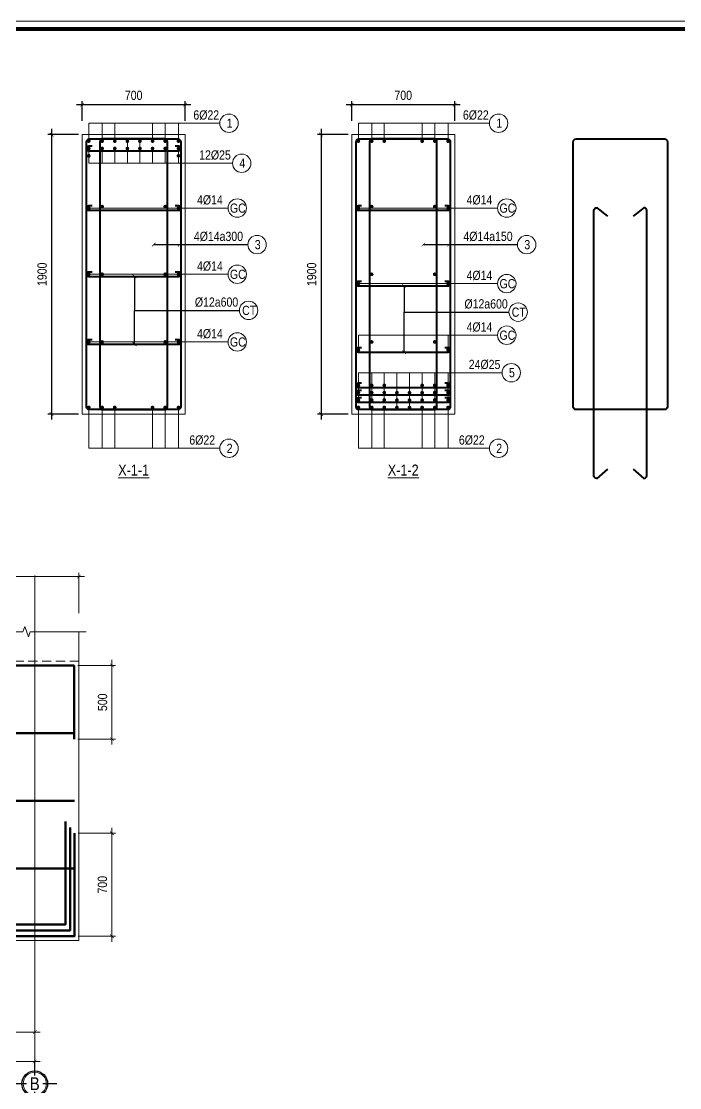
# Model space of a CAD drawing. Header units: millimetres. Extents: x 3014920 to 3563667, y -1638653 to -1356471.
# Drawn here: x 3031737 to 3036212, y -1593564 to -1586316 of the extents above; entities that cross this region are included whole.
import ezdxf
from ezdxf.enums import TextEntityAlignment as Align
from ezdxf.xclip import XClip

# ---------------------------------------------------------------- set-up
doc = ezdxf.new("R2010")
doc.units = ezdxf.units.MM
doc.header["$MEASUREMENT"] = 0
doc.header["$XCLIPFRAME"] = 0
doc.header["$PDMODE"] = 2
for name, pattern in [('6 TANG DIEN HINH 14-15$0$ACAD_ISO10W100', [18, 12, -3, 0, -3]), ('ACAD_ISO04W100', [30, 24, -3, 0, -3]), ('HIDDEN', [0.375, 0.25, -0.125])]:
    doc.linetypes.add(name, pattern=pattern)
doc.layers.get('0').update_dxf_attribs({"lineweight": 9})
doc.layers.get('Defpoints').update_dxf_attribs({"color": 10, "lineweight": 0})
for name, color, linetype, lineweight in [('2', 2, 'Continuous', 20), ('CDAI', 21, 'Continuous', 40), ('CTHEP', 50, 'Continuous', 50), ('DBAO', 90, 'Continuous', 13), ('DGIONG', 130, 'Continuous', 13), ('KTH', 154, 'Continuous', 9), ('Net khuat', 8, 'HIDDEN', 13), ('TEXT', 7, 'Continuous', 15), ('TRUC', 251, 'ACAD_ISO04W100', 9)]:
    doc.layers.add(name, color=color, linetype=linetype, lineweight=lineweight)
doc.layers.add('8', color=8, linetype='Continuous')
doc.styles.add('HELVECONDENSE', font='VHELVCN_0.TTF')
doc.styles.add('Star-HelCon', font='VHELVCN_0.TTF')
doc.styles.add('TTP-HelCon', font='VHELVCN_0.TTF')
doc.dimstyles.new('TTP-25', dxfattribs={"dimscale": 25, "dimtxt": 2.5, "dimasz": 1, "dimexe": 1, "dimexo": 1, "dimgap": 0.09, "dimtad": 0, "dimdec": 4, "dimrnd": 1, "dimzin": 9, "dimdsep": 46, "dimtxsty": 'TTP-HelCon', "dimblk": 'ARCHTICK', "dimcen": 0.09, "dimdle": 1.5, "dimclrd": 256, "dimclre": 256, "dimclrt": 7, "dimadec": 0, "dimazin": 0, "dimtfac": 1, "dimtdec": 4, "dimtmove": 0, "dimatfit": 3, "dimldrblk": 'ARCHTICK', "dimfxl": 1, "dimtvp": 1, "dimtolj": 1, "dimtzin": 0, "dimarcsym": 0})

# ---------------------------------------------------------------- blocks, each defined once
blk = doc.blocks.new('_ArchTick')
at = {"color": 0, "linetype": 'ByBlock', "const_width": 0.15}
blk.add_lwpolyline([(-0.5, -0.5), (0.5, 0.5)], dxfattribs=at)
blk = doc.blocks.new('*D284')
at = {"layer": 'Defpoints', "color": 0, "transparency": 16777216}
for p in [(19325.5, -980.4), (23125.5, -980.4), (23125.5, -1281.5)]:
    blk.add_point(p, dxfattribs=at)
at = {"layer": 'KTH', "lineweight": -2, "transparency": 16777216}
for p, q in [((19325.5, -1005.4), (19325.5, -1306.5)), ((23125.5, -1005.4), (23125.5, -1306.5)), ((19288, -1281.5), (23163, -1281.5))]:
    blk.add_line(p, q, dxfattribs=at)
at = {"layer": 'KTH', "lineweight": -2, "transparency": 16777216, "xscale": 25, "yscale": 25, "zscale": 25, "rotation": 180}
blk.add_blockref('_ArchTick', (19325.5, -1281.5), dxfattribs=at)
at = {"layer": 'KTH', "lineweight": -2, "transparency": 16777216, "xscale": 25, "yscale": 25, "zscale": 25}
blk.add_blockref('_ArchTick', (23125.5, -1281.5), dxfattribs=at)
at = {"layer": 'KTH', "color": 7, "transparency": 16777216, "insert": (21225.5, -1217.6), "char_height": 62.5, "attachment_point": 5, "style": 'TTP-HelCon'}
blk.add_mtext('\\A1;3800', dxfattribs=at)
blk = doc.blocks.new('*D285')
at = {"layer": 'Defpoints', "color": 0, "transparency": 16777216}
for p in [(23425.5, 1814), (21225.5, 1540), (23425.5, 1540)]:
    blk.add_point(p, dxfattribs=at)
at = {"layer": 'KTH', "lineweight": -2, "transparency": 16777216}
for p, q in [((21188, 1814), (23463, 1814)), ((21225.5, 1565), (21225.5, 1839)), ((23425.5, 1565), (23425.5, 1839))]:
    blk.add_line(p, q, dxfattribs=at)
at = {"layer": 'KTH', "lineweight": -2, "transparency": 16777216, "xscale": 25, "yscale": 25, "zscale": 25, "rotation": 180}
blk.add_blockref('_ArchTick', (21225.5, 1814), dxfattribs=at)
at = {"layer": 'KTH', "lineweight": -2, "transparency": 16777216, "xscale": 25, "yscale": 25, "zscale": 25}
blk.add_blockref('_ArchTick', (23425.5, 1814), dxfattribs=at)
at = {"layer": 'KTH', "color": 7, "transparency": 16777216, "insert": (22325.5, 1877.8), "char_height": 62.5, "attachment_point": 5, "style": 'TTP-HelCon'}
blk.add_mtext('\\A1;2200', dxfattribs=at)
blk = doc.blocks.new('*D298')
at = {"layer": 'Defpoints', "color": 0, "transparency": 16777216}
for p in [(10875.5, -980.4), (23125.5, -980.4), (23125.5, -1481.4)]:
    blk.add_point(p, dxfattribs=at)
at = {"layer": 'KTH', "lineweight": -2, "transparency": 16777216}
for p, q in [((10875.5, -1005.4), (10875.5, -1506.4)), ((23125.5, -1005.4), (23125.5, -1506.4)), ((10838, -1481.4), (23163, -1481.4))]:
    blk.add_line(p, q, dxfattribs=at)
at = {"layer": 'KTH', "lineweight": -2, "transparency": 16777216, "xscale": 25, "yscale": 25, "zscale": 25, "rotation": 180}
blk.add_blockref('_ArchTick', (10875.5, -1481.4), dxfattribs=at)
at = {"layer": 'KTH', "lineweight": -2, "transparency": 16777216, "xscale": 25, "yscale": 25, "zscale": 25}
blk.add_blockref('_ArchTick', (23125.5, -1481.4), dxfattribs=at)
at = {"layer": 'KTH', "color": 7, "transparency": 16777216, "insert": (17000.5, -1417.6), "char_height": 62.5, "attachment_point": 5, "style": 'TTP-HelCon'}
blk.add_mtext('\\A1;12250', dxfattribs=at)
blk = doc.blocks.new('*D301')
at = {"layer": 'Defpoints', "color": 0, "transparency": 16777216}
for p in [(23395.5, 70), (23649.5, 70), (23395.5, -630)]:
    blk.add_point(p, dxfattribs=at)
at = {"layer": 'KTH', "lineweight": -2, "transparency": 16777216}
for p, q in [((23649.5, -667.5), (23649.5, 107.5)), ((23420.5, 70), (23674.5, 70)), ((23420.5, -630), (23674.5, -630))]:
    blk.add_line(p, q, dxfattribs=at)
at = {"layer": 'KTH', "lineweight": -2, "transparency": 16777216, "xscale": 25, "yscale": 25, "zscale": 25}
for p, rotation in [((23649.5, 70), 90), ((23649.5, -630), 270)]:
    blk.add_blockref('_ArchTick', p, dxfattribs=dict(at, rotation=rotation))
at = {"layer": 'KTH', "color": 7, "transparency": 16777216, "insert": (23585.6, -280), "char_height": 62.5, "attachment_point": 5, "rotation": 90, "style": 'TTP-HelCon'}
blk.add_mtext('\\A1;700', dxfattribs=at)
blk = doc.blocks.new('*D302')
at = {"layer": 'Defpoints', "color": 0, "transparency": 16777216}
for p in [(23392.2, 1210), (23392.2, 710), (23650.2, 710)]:
    blk.add_point(p, dxfattribs=at)
at = {"layer": 'KTH', "lineweight": -2, "transparency": 16777216}
for p, q in [((23650.2, 1247.5), (23650.2, 672.5)), ((23417.2, 1210), (23675.2, 1210)), ((23417.2, 710), (23675.2, 710))]:
    blk.add_line(p, q, dxfattribs=at)
at = {"layer": 'KTH', "lineweight": -2, "transparency": 16777216, "xscale": 25, "yscale": 25, "zscale": 25}
for p, rotation in [((23650.2, 1210), 90), ((23650.2, 710), 270)]:
    blk.add_blockref('_ArchTick', p, dxfattribs=dict(at, rotation=rotation))
at = {"layer": 'KTH', "color": 7, "transparency": 16777216, "insert": (23586.3, 960), "char_height": 62.5, "attachment_point": 5, "rotation": 90, "style": 'TTP-HelCon'}
blk.add_mtext('\\A1;500', dxfattribs=at)
blk = doc.blocks.new('dau truc')
blk.add_circle((0, 0), 180)
at = {"layer": '8'}
for p, q in [((0, 127), (0, 345)), ((-127, 0), (-345, 0)), ((0, -345), (0, -127)), ((345, 0), (127, 0))]:
    blk.add_line(p, q, dxfattribs=at)
blk.add_circle((0, 0), 200, dxfattribs=at)
at = {"layer": 'TEXT', "style": 'HELVECONDENSE'}
blk.add_attdef('A', text='', height=233, dxfattribs=at).set_placement((0, 0), align=Align.MIDDLE)
blk = doc.blocks.new('*D169')
at = {"layer": 'Defpoints', "color": 0, "ltscale": 500, "transparency": 16777216}
for p in [(3033982.5, -1587085.3), (3033774.2, -1588985.3), (3033982.5, -1588985.3)]:
    blk.add_point(p, dxfattribs=at)
at = {"layer": 'KTH', "lineweight": -2, "ltscale": 500, "transparency": 16777216}
for p, q in [((3033774.2, -1587047.8), (3033774.2, -1589022.8)), ((3033957.5, -1587085.3), (3033749.2, -1587085.3)), ((3033957.5, -1588985.3), (3033749.2, -1588985.3))]:
    blk.add_line(p, q, dxfattribs=at)
at = {"layer": 'KTH', "lineweight": -2, "ltscale": 500, "transparency": 16777216, "xscale": 25, "yscale": 25, "zscale": 25}
for p, rotation in [((3033774.2, -1587085.3), 90), ((3033774.2, -1588985.3), 270)]:
    blk.add_blockref('_ArchTick', p, dxfattribs=dict(at, rotation=rotation))
at = {"layer": 'KTH', "color": 7, "ltscale": 500, "transparency": 16777216, "insert": (3033710.4, -1588035.3), "char_height": 62.5, "attachment_point": 5, "rotation": 90, "style": 'TTP-HelCon'}
blk.add_mtext('\\A1;1900', dxfattribs=at)
blk = doc.blocks.new('*D170')
at = {"layer": 'Defpoints', "color": 0, "ltscale": 500, "transparency": 16777216}
for p in [(3033982.5, -1586883.1), (3033982.5, -1587016.3), (3034682.5, -1587016.3)]:
    blk.add_point(p, dxfattribs=at)
at = {"layer": 'KTH', "lineweight": -2, "ltscale": 500, "transparency": 16777216}
for p, q in [((3033982.5, -1586991.3), (3033982.5, -1586858.1)), ((3034682.5, -1586991.3), (3034682.5, -1586858.1)), ((3034720, -1586883.1), (3033945, -1586883.1))]:
    blk.add_line(p, q, dxfattribs=at)
at = {"layer": 'KTH', "lineweight": -2, "ltscale": 500, "transparency": 16777216, "xscale": 25, "yscale": 25, "zscale": 25, "rotation": 180}
blk.add_blockref('_ArchTick', (3033982.5, -1586883.1), dxfattribs=at)
at = {"layer": 'KTH', "lineweight": -2, "ltscale": 500, "transparency": 16777216, "xscale": 25, "yscale": 25, "zscale": 25}
blk.add_blockref('_ArchTick', (3034682.5, -1586883.1), dxfattribs=at)
at = {"layer": 'KTH', "color": 7, "ltscale": 500, "transparency": 16777216, "insert": (3034332.5, -1586819.2), "char_height": 62.5, "attachment_point": 5, "style": 'TTP-HelCon'}
blk.add_mtext('\\A1;700', dxfattribs=at)
blk = doc.blocks.new('*D171')
at = {"layer": 'Defpoints', "color": 0, "ltscale": 500, "transparency": 16777216}
for p in [(3032150.2, -1587085.3), (3031941.9, -1588985.3), (3032150.2, -1588985.3)]:
    blk.add_point(p, dxfattribs=at)
at = {"layer": 'KTH', "lineweight": -2, "ltscale": 500, "transparency": 16777216}
for p, q in [((3031941.9, -1587047.8), (3031941.9, -1589022.8)), ((3032125.2, -1587085.3), (3031916.9, -1587085.3)), ((3032125.2, -1588985.3), (3031916.9, -1588985.3))]:
    blk.add_line(p, q, dxfattribs=at)
at = {"layer": 'KTH', "lineweight": -2, "ltscale": 500, "transparency": 16777216, "xscale": 25, "yscale": 25, "zscale": 25}
for p, rotation in [((3031941.9, -1587085.3), 90), ((3031941.9, -1588985.3), 270)]:
    blk.add_blockref('_ArchTick', p, dxfattribs=dict(at, rotation=rotation))
at = {"layer": 'KTH', "color": 7, "ltscale": 500, "transparency": 16777216, "insert": (3031878.1, -1588035.3), "char_height": 62.5, "attachment_point": 5, "rotation": 90, "style": 'TTP-HelCon'}
blk.add_mtext('\\A1;1900', dxfattribs=at)
blk = doc.blocks.new('*D172')
at = {"layer": 'Defpoints', "color": 0, "ltscale": 500, "transparency": 16777216}
for p in [(3032150.2, -1586883.1), (3032150.2, -1587016.3), (3032850.2, -1587016.3)]:
    blk.add_point(p, dxfattribs=at)
at = {"layer": 'KTH', "lineweight": -2, "ltscale": 500, "transparency": 16777216}
for p, q in [((3032150.2, -1586991.3), (3032150.2, -1586858.1)), ((3032850.2, -1586991.3), (3032850.2, -1586858.1)), ((3032887.7, -1586883.1), (3032112.7, -1586883.1))]:
    blk.add_line(p, q, dxfattribs=at)
at = {"layer": 'KTH', "lineweight": -2, "ltscale": 500, "transparency": 16777216, "xscale": 25, "yscale": 25, "zscale": 25, "rotation": 180}
blk.add_blockref('_ArchTick', (3032150.2, -1586883.1), dxfattribs=at)
at = {"layer": 'KTH', "lineweight": -2, "ltscale": 500, "transparency": 16777216, "xscale": 25, "yscale": 25, "zscale": 25}
blk.add_blockref('_ArchTick', (3032850.2, -1586883.1), dxfattribs=at)
at = {"layer": 'KTH', "color": 7, "ltscale": 500, "transparency": 16777216, "insert": (3032500.2, -1586819.2), "char_height": 62.5, "attachment_point": 5, "style": 'TTP-HelCon'}
blk.add_mtext('\\A1;700', dxfattribs=at)
blk = doc.blocks.new('CHG_XX_Khung ten')
blk.add_lwpolyline([(15, 579), (826, 579), (826, 15), (15, 15)], close=True)
at = {"color": 4, "linetype": 'Continuous', "const_width": 1}
blk.add_lwpolyline([(17, 577), (824, 577), (824, 17), (17, 17)], close=True, dxfattribs=at)
blk = doc.blocks.new('2X-1')
at = {"layer": 'CTHEP'}
for p, q in [((23392.16645, 1210), (23392.16645, 710)), ((23395.45824, 750), (48.16846, 750)), ((23395.45824, 290), (48.16846, 290)), ((23395.45824, -169.99999), (48.16846, -170))]:
    blk.add_line(p, q, dxfattribs=at)
for points in [[(0, 1210), (0, 1210), (23392.16645, 1210)], [(19325.45921, -549.99999), (23335.45824, -549.99999), (23335.45824, 150.00001)], [(19325.45921, -589.99999), (23365.45824, -589.99999), (23365.45824, 110.00001)], [(18.16846, -630), (23395.45824, -629.99999), (23395.45824, 70.00001)]]:
    blk.add_lwpolyline(points, dxfattribs=at)
at = {"layer": 'DBAO', "linetype": 'Continuous'}
blk.add_line((23425.46575, 1440), (23425.46575, 1240), dxfattribs=at)
at = {"layer": 'DBAO', "linetype": 'Continuous', "flags": 128}
blk.add_lwpolyline([(23425.45824, 1240), (23425.45824, -660), (-24.54176, -660)], dxfattribs=at)
at = {"layer": 'DGIONG', "linetype": 'Continuous', "flags": 128}
blk.add_lwpolyline([(23475.46575, 1440), (23094.81102, 1440), (23082.31102, 1405.65653), (23057.31102, 1474.34347), (23044.81102, 1440), (22675.45855, 1440)], dxfattribs=at)
at = {"layer": 'Net khuat', "ltscale": 250}
for p, q in [((23425.46575, 1240), (22725.45855, 1240)), ((23425.45824, 1240), (23425.46575, 1240))]:
    blk.add_line(p, q, dxfattribs=at)
at = {"layer": 'TRUC', "linetype": '6 TANG DIEN HINH 14-15$0$ACAD_ISO10W100', "ltscale": 1250}
blk.add_lwpolyline([(23125.45961, 1821.80322), (23125.45961, -1318.64137)], dxfattribs=at)
at = {"layer": '2', "ltscale": 300}
ref = blk.add_blockref('dau truc', (23125.45961, -1632.28798), dxfattribs=dict(at, xscale=0.4367131295148283, yscale=0.4367131295148283, zscale=0.4367131295148283))
ref.add_attrib('A', 'B', dxfattribs={"layer": 'TEXT', "height": 87.5, "style": 'HELVECONDENSE'}).set_placement((23125.45961, -1632.28798), align=Align.MIDDLE)
at = {"layer": 'KTH'}
for base, p1, p2, picture, middle in [((23425.46575, 1814.00461), (21225.45921, 1540), (23425.46575, 1540), '*D285', (22325.46248, 1877.83794)), ((23125.45961, -1281.46776), (19325.45921, -980.4235), (23125.45961, -980.4235), '*D284', (21225.45941, -1217.63443))]:
    dim = blk.add_linear_dim(base=base, p1=p1, p2=p2, dimstyle='TTP-25', override={"dimtmove": 1}, dxfattribs=at)
    dim.commit()
    dim.dimension.update_dxf_attribs({"geometry": picture, "text_midpoint": middle})
for p1, p2, distance, picture, middle in [((23392.16645, 1210), (23392.16645, 710), 257.98916, '*D302', (23586.32227, 960)), ((23395.45824, -629.99999), (23395.45824, 70.00001), -254.01156, '*D301', (23585.63647, -279.99999))]:
    dim = blk.add_aligned_dim(p1=p1, p2=p2, distance=distance, dimstyle='TTP-25', override={"dimtmove": 1}, dxfattribs=at)
    dim.commit()
    dim.dimension.update_dxf_attribs({"geometry": picture, "text_midpoint": middle})
dim = blk.add_linear_dim(base=(23125.45961, -1481.4235), p1=(10875.45961, -980.4235), p2=(23125.45961, -980.4235), angle=180, dimstyle='TTP-25', override={"dimtmove": 1}, dxfattribs=at)
dim.commit()
dim.dimension.update_dxf_attribs({"geometry": '*D298', "text_midpoint": (17000.45961, -1417.59017)})

msp = doc.modelspace()

# ---------------------------------------------------------------- linework, layer by layer
at = {"layer": 'CDAI', "elevation": 0}
for points in [[(3032198.90413, -1587115.31981), (3032801.40413, -1587115.31981, -0.4142135624), (3032820.15413, -1587134.06981), (3032820.15413, -1588936.56981, -0.4142135624), (3032801.40413, -1588955.31981), (3032198.90413, -1588955.31981, -0.4142135624), (3032180.15413, -1588936.56981), (3032180.15413, -1587134.06981, -0.4142135624)], [(3032710.68984, -1587115.31981), (3032289.61841, -1587115.31981, 0.4142135624), (3032270.86841, -1587134.06981), (3032270.86841, -1588936.56982, 0.4142135624), (3032289.61841, -1588955.31982), (3032710.68984, -1588955.31981, 0.4142135624), (3032729.43984, -1588936.56981), (3032729.43984, -1587134.06981, 0.4142135624)], [(3034031.21644, -1587115.31981), (3034633.71644, -1587115.31981, -0.4142135624), (3034652.46644, -1587134.06981), (3034652.46644, -1588936.56981, -0.4142135624), (3034633.71644, -1588955.31981), (3034031.21644, -1588955.31981, -0.4142135624), (3034012.46644, -1588936.56981), (3034012.46644, -1587134.06981, -0.4142135624)], [(3034543.00215, -1587115.31981), (3034121.93072, -1587115.31981, 0.4142135624), (3034103.18072, -1587134.06981), (3034103.18072, -1588936.56982, 0.4142135624), (3034121.93072, -1588955.31982), (3034543.00215, -1588955.31981, 0.4142135624), (3034561.75215, -1588936.56981), (3034561.75215, -1587134.06981, 0.4142135624)], [(3035507.05144, -1587115.31981), (3036109.55144, -1587115.31981, -0.4142135624), (3036128.30144, -1587134.06981), (3036128.30144, -1588936.56981, -0.4142135624), (3036109.55144, -1588955.31981), (3035507.05144, -1588955.31981, -0.4142135624), (3035488.30144, -1588936.56981), (3035488.30144, -1587134.06981, -0.4142135624)]]:
    msp.add_lwpolyline(points, format="xyb", close=True, dxfattribs=at)
for points in [[(3032217.07412, -1587165.31982), (3032195.15413, -1587165.31982, 0.4142135624), (3032180.15413, -1587180.31982), (3032180.15413, -1587180.31982, 0.4142135624), (3032195.15413, -1587195.31982), (3032805.15413, -1587195.31982, 0.4142135624), (3032820.15413, -1587180.31982), (3032820.15413, -1587180.31982, 0.4142135624), (3032805.15413, -1587165.31982), (3032783.23414, -1587165.31982)], [(3032217.07412, -1587570.58974), (3032195.15413, -1587570.58974, 0.4142135624), (3032180.15413, -1587585.58974), (3032180.15413, -1587585.58974, 0.4142135624), (3032195.15413, -1587600.58974), (3032805.15413, -1587600.58974, 0.4142135624), (3032820.15413, -1587585.58974), (3032820.15413, -1587585.58974, 0.4142135624), (3032805.15413, -1587570.58974), (3032783.23414, -1587570.58974)], [(3034049.38643, -1587570.58974), (3034027.46644, -1587570.58974, 0.4142135624), (3034012.46644, -1587585.58974), (3034012.46644, -1587585.58974, 0.4142135624), (3034027.46644, -1587600.58974), (3034637.46644, -1587600.58974, 0.4142135624), (3034652.46644, -1587585.58974), (3034652.46644, -1587585.58974, 0.4142135624), (3034637.46644, -1587570.58974), (3034615.54644, -1587570.58974)], [(3035720.60829, -1589360.05755), (3035647.76573, -1589422.99096, -0.4142135624), (3035629.01573, -1589404.24096), (3035629.01573, -1587601.74096, -0.4142135624), (3035647.76573, -1587582.99096), (3035720.60829, -1587639.39573)], [(3035895.9946, -1589360.05755), (3035968.83716, -1589422.99096, 0.4142135624), (3035987.58716, -1589404.24096), (3035987.58716, -1587601.74096, 0.4142135624), (3035968.83716, -1587582.99096), (3035895.9946, -1587639.39573)], [(3032217.07412, -1588020.31982), (3032195.15413, -1588020.31982, 0.4142135624), (3032180.15413, -1588035.31982), (3032180.15413, -1588035.31982, 0.4142135624), (3032195.15413, -1588050.31982), (3032805.15413, -1588050.31982, 0.4142135624), (3032820.15413, -1588035.31982), (3032820.15413, -1588035.31982, 0.4142135624), (3032805.15413, -1588020.31982), (3032783.23414, -1588020.31982)], [(3034049.38643, -1588083.92307), (3034027.46644, -1588083.92307, 0.4142135624), (3034012.46644, -1588098.92307), (3034012.46644, -1588098.92307, 0.4142135624), (3034027.46644, -1588113.92307), (3034637.46644, -1588113.92307, 0.4142135624), (3034652.46644, -1588098.92307), (3034652.46644, -1588098.92307, 0.4142135624), (3034637.46644, -1588083.92307), (3034615.54644, -1588083.92307)], [(3032217.07412, -1588480.31981), (3032195.15413, -1588480.31981, 0.4142135624), (3032180.15413, -1588495.31981), (3032180.15413, -1588495.31981, 0.4142135624), (3032195.15413, -1588510.31981), (3032805.15413, -1588510.31981, 0.4142135624), (3032820.15413, -1588495.31981), (3032820.15413, -1588495.31981, 0.4142135624), (3032805.15413, -1588480.31981), (3032783.23414, -1588480.31981)], [(3034049.38643, -1588534.2564), (3034027.46644, -1588534.2564, 0.4142135624), (3034012.46644, -1588549.2564), (3034012.46644, -1588549.2564, 0.4142135624), (3034027.46644, -1588564.2564), (3034637.46644, -1588564.2564, 0.4142135624), (3034652.46644, -1588549.2564), (3034652.46644, -1588549.2564, 0.4142135624), (3034637.46644, -1588534.2564), (3034615.54644, -1588534.2564)], [(3034049.38643, -1588775.31981), (3034027.46644, -1588775.31981, 0.4142135624), (3034012.46644, -1588790.31981), (3034012.46644, -1588790.31981, 0.4142135624), (3034027.46644, -1588805.31981), (3034637.46644, -1588805.31981, 0.4142135624), (3034652.46644, -1588790.31981), (3034652.46644, -1588790.31981, 0.4142135624), (3034637.46644, -1588775.31981), (3034615.54644, -1588775.31981)], [(3034049.38643, -1588825.31981), (3034027.46644, -1588825.31981, 0.4142135624), (3034012.46644, -1588840.31981), (3034012.46644, -1588840.31981, 0.4142135624), (3034027.46644, -1588855.31981), (3034637.46644, -1588855.31981, 0.4142135624), (3034652.46644, -1588840.31981), (3034652.46644, -1588840.31981, 0.4142135624), (3034637.46644, -1588825.31981), (3034615.54644, -1588825.31981)], [(3034049.38643, -1588875.31981), (3034027.46644, -1588875.31981, 0.4142135624), (3034012.46644, -1588890.31981), (3034012.46644, -1588890.31981, 0.4142135624), (3034027.46644, -1588905.31981), (3034637.46644, -1588905.31981, 0.4142135624), (3034652.46644, -1588890.31981), (3034652.46644, -1588890.31981, 0.4142135624), (3034637.46644, -1588875.31981), (3034615.54644, -1588875.31981)]]:
    msp.add_lwpolyline(points, format="xyb", dxfattribs=at)
at = {"layer": 'CTHEP', "const_width": 12.5, "elevation": 0}
for points in [[(3032188.90413, -1587130.31981, 1), (3032201.40413, -1587130.31981, 1)], [(3032279.61841, -1587130.31981, -1), (3032292.11841, -1587130.31981, -1)], [(3032365.3327, -1587130.31981, -1), (3032377.8327, -1587130.31981, -1)], [(3032451.04698, -1587130.31981, -1), (3032463.54698, -1587130.31981, -1)], [(3032549.26127, -1587130.31981, 1), (3032536.76127, -1587130.31981, 1)], [(3032634.97556, -1587130.31981, 1), (3032622.47556, -1587130.31981, 1)], [(3032720.68984, -1587130.31981, 1), (3032708.18984, -1587130.31981, 1)], [(3032798.90413, -1587130.31981, 1), (3032811.40413, -1587130.31981, 1)], [(3034021.21644, -1587130.31981, 1), (3034033.71644, -1587130.31981, 1)], [(3034111.93072, -1587130.31981, -1), (3034124.43072, -1587130.31981, -1)], [(3034197.64501, -1587130.31981, -1), (3034210.14501, -1587130.31981, -1)], [(3034467.28786, -1587130.31981, 1), (3034454.78786, -1587130.31981, 1)], [(3034553.00215, -1587130.31981, 1), (3034540.50215, -1587130.31981, 1)], [(3034631.21644, -1587130.31981, 1), (3034643.71644, -1587130.31981, 1)], [(3032188.90413, -1587180.31981, 1), (3032201.40413, -1587180.31981, 1)], [(3032188.90413, -1587230.31981, 1), (3032201.40413, -1587230.31981, 1)], [(3032279.61841, -1587180.31981, -1), (3032292.11841, -1587180.31981, -1)], [(3032365.3327, -1587180.31981, -1), (3032377.8327, -1587180.31981, -1)], [(3032451.04698, -1587180.31982, -1), (3032463.54698, -1587180.31982, -1)], [(3032549.26127, -1587180.31982, 1), (3032536.76127, -1587180.31982, 1)], [(3032634.97556, -1587180.31981, 1), (3032622.47556, -1587180.31981, 1)], [(3032720.68984, -1587180.31981, 1), (3032708.18984, -1587180.31981, 1)], [(3032798.90413, -1587180.31981, 1), (3032811.40413, -1587180.31981, 1)], [(3032798.90413, -1587230.31981, 1), (3032811.40413, -1587230.31981, 1)], [(3032188.90413, -1587585.58974, 1), (3032201.40413, -1587585.58974, 1)], [(3032279.61841, -1587575.31981, 1), (3032292.11841, -1587575.31981, 1)], [(3032708.18984, -1587575.31981, 1), (3032720.68984, -1587575.31981, 1)], [(3032798.90413, -1587585.58974, 1), (3032811.40413, -1587585.58974, 1)], [(3034021.21644, -1587585.58974, 1), (3034033.71644, -1587585.58974, 1)], [(3034111.93072, -1587575.31981, 1), (3034124.43072, -1587575.31981, 1)], [(3034540.50215, -1587575.31981, 1), (3034553.00215, -1587575.31981, 1)], [(3034631.21644, -1587585.58974, 1), (3034643.71644, -1587585.58974, 1)], [(3032188.90413, -1588035.31982, 1), (3032201.40413, -1588035.31982, 1)], [(3032279.61841, -1588035.31981, 1), (3032292.11841, -1588035.31981, 1)], [(3032708.18984, -1588035.31981, 1), (3032720.68984, -1588035.31981, 1)], [(3032798.90413, -1588035.31982, 1), (3032811.40413, -1588035.31982, 1)], [(3034021.21644, -1588098.92307, 1), (3034033.71644, -1588098.92307, 1)], [(3034111.93072, -1588035.31981, 1), (3034124.43072, -1588035.31981, 1)], [(3034540.50215, -1588035.31981, 1), (3034553.00215, -1588035.31981, 1)], [(3034631.21644, -1588098.92307, 1), (3034643.71644, -1588098.92307, 1)], [(3032188.90413, -1588495.31981, 1), (3032201.40413, -1588495.31981, 1)], [(3032279.61841, -1588495.31981, 1), (3032292.11841, -1588495.31981, 1)], [(3032708.18984, -1588495.31981, 1), (3032720.68984, -1588495.31981, 1)], [(3032798.90413, -1588495.31981, 1), (3032811.40413, -1588495.31981, 1)], [(3034111.93072, -1588495.31981, 1), (3034124.43072, -1588495.31981, 1)], [(3034540.50215, -1588495.31981, 1), (3034553.00215, -1588495.31981, 1)], [(3034021.21644, -1588549.2564, 1), (3034033.71644, -1588549.2564, 1)], [(3034631.21644, -1588549.2564, 1), (3034643.71644, -1588549.2564, 1)], [(3034021.21644, -1588790.31981, -1), (3034033.71644, -1588790.31981, -1)], [(3034111.93072, -1588790.31981, 1), (3034124.43072, -1588790.31981, 1)], [(3034197.64501, -1588790.31981, 1), (3034210.14501, -1588790.31981, 1)], [(3034467.28786, -1588790.31981, -1), (3034454.78786, -1588790.31981, -1)], [(3034553.00215, -1588790.31981, -1), (3034540.50215, -1588790.31981, -1)], [(3034631.21644, -1588790.31981, -1), (3034643.71644, -1588790.31981, -1)], [(3034021.21644, -1588840.31981, -1), (3034033.71644, -1588840.31981, -1)], [(3034021.21644, -1588890.31981, -1), (3034033.71644, -1588890.31981, -1)], [(3034111.93072, -1588840.31981, 1), (3034124.43072, -1588840.31981, 1)], [(3034111.93072, -1588890.31981, 1), (3034124.43072, -1588890.31981, 1)], [(3034197.64501, -1588840.31981, 1), (3034210.14501, -1588840.31981, 1)], [(3034197.64501, -1588890.31981, 1), (3034210.14501, -1588890.31981, 1)], [(3034283.35929, -1588840.31981, 1), (3034295.85929, -1588840.31981, 1)], [(3034283.35929, -1588890.31981, 1), (3034295.85929, -1588890.31981, 1)], [(3034381.57358, -1588840.31981, -1), (3034369.07358, -1588840.31981, -1)], [(3034381.57358, -1588890.31981, -1), (3034369.07358, -1588890.31981, -1)], [(3034467.28786, -1588840.31981, -1), (3034454.78786, -1588840.31981, -1)], [(3034467.28786, -1588890.31981, -1), (3034454.78786, -1588890.31981, -1)], [(3034553.00215, -1588840.31981, -1), (3034540.50215, -1588840.31981, -1)], [(3034553.00215, -1588890.31981, -1), (3034540.50215, -1588890.31981, -1)], [(3034631.21644, -1588840.31981, -1), (3034643.71644, -1588840.31981, -1)], [(3034631.21644, -1588890.31981, -1), (3034643.71644, -1588890.31981, -1)], [(3032188.90413, -1588940.31981, 1), (3032201.40413, -1588940.31981, 1)], [(3032279.61841, -1588940.31981, 1), (3032292.11841, -1588940.31981, 1)], [(3032365.3327, -1588940.31981, 1), (3032377.8327, -1588940.31981, 1)], [(3032634.97556, -1588940.31981, -1), (3032622.47556, -1588940.31981, -1)], [(3032720.68984, -1588940.31981, -1), (3032708.18984, -1588940.31981, -1)], [(3032798.90413, -1588940.31981, 1), (3032811.40413, -1588940.31981, 1)], [(3034021.21644, -1588940.31981, 1), (3034033.71644, -1588940.31981, 1)], [(3034111.93072, -1588940.31981, 1), (3034124.43072, -1588940.31981, 1)], [(3034197.64501, -1588940.31981, 1), (3034210.14501, -1588940.31981, 1)], [(3034283.35929, -1588940.31981, 1), (3034295.85929, -1588940.31981, 1)], [(3034381.57358, -1588940.31981, -1), (3034369.07358, -1588940.31981, -1)], [(3034467.28786, -1588940.31981, -1), (3034454.78786, -1588940.31981, -1)], [(3034553.00215, -1588940.31981, -1), (3034540.50215, -1588940.31981, -1)], [(3034631.21644, -1588940.31981, 1), (3034643.71644, -1588940.31981, 1)]]:
    msp.add_lwpolyline(points, format="xyb", close=True, dxfattribs=at)
at = {"layer": 'DBAO', "elevation": 0, "flags": 128}
for points in [[(3032150.15413, -1587085.31981), (3032850.15413, -1587085.31981)], [(3032850.15413, -1587085.31981), (3032850.15413, -1588985.31981), (3032150.15413, -1588985.31981), (3032150.15413, -1587085.31981)], [(3033982.46644, -1587085.31981), (3034682.46644, -1587085.31981)], [(3034682.46644, -1587085.31981), (3034682.46644, -1588985.31981), (3033982.46644, -1588985.31981), (3033982.46644, -1587085.31981)]]:
    msp.add_lwpolyline(points, dxfattribs=at)
at = {"layer": 'DGIONG'}
for p, q in [((3032195.15413, -1587130.31981), (3032195.15413, -1587008.56981)), ((3032195.15413, -1587008.56981), (3033085.75064, -1587008.56981)), ((3032285.86841, -1587130.31981), (3032285.86841, -1587008.56981)), ((3032371.5827, -1587130.31981), (3032371.5827, -1587008.56981)), ((3032628.72556, -1587130.31981), (3032628.72556, -1587008.56981)), ((3032714.43984, -1587130.31981), (3032714.43984, -1587008.56981)), ((3032805.15413, -1587130.31981), (3032805.15413, -1587008.56981)), ((3034027.46644, -1587130.31981), (3034027.46644, -1587008.56981)), ((3034027.46644, -1587008.56981), (3034918.06295, -1587008.56981)), ((3034118.18072, -1587130.31981), (3034118.18072, -1587008.56981)), ((3034203.89501, -1587130.31981), (3034203.89501, -1587008.56981)), ((3034461.03786, -1587130.31981), (3034461.03786, -1587008.56981)), ((3034546.75215, -1587130.31981), (3034546.75215, -1587008.56981)), ((3034637.46644, -1587130.31981), (3034637.46644, -1587008.56981)), ((3032457.29698, -1587130.31981), (3032457.29698, -1587280.31982)), ((3032543.01127, -1587130.31981), (3032543.01127, -1587280.31982)), ((3032195.15413, -1587180.31982), (3032195.15413, -1587280.31982)), ((3032285.86841, -1587180.31982), (3032285.86841, -1587280.31982)), ((3032371.5827, -1587180.31982), (3032371.5827, -1587280.31982)), ((3032628.72556, -1587180.31982), (3032628.72556, -1587280.31982)), ((3032714.43984, -1587180.31982), (3032714.43984, -1587280.31982)), ((3032805.15413, -1587180.31982), (3032805.15413, -1587280.31982)), ((3032195.15413, -1587280.31982), (3033171.90551, -1587280.31982)), ((3032195.15413, -1587585.58974), (3033141.71519, -1587585.58974)), ((3034027.46644, -1587585.58974), (3034974.0275, -1587585.58974)), ((3032195.15413, -1588035.31982), (3033141.71519, -1588035.31982)), ((3034027.46644, -1588098.92307), (3034974.0275, -1588098.92307)), ((3034027.46644, -1588449.2564), (3034974.0275, -1588449.25641)), ((3034027.46644, -1588549.2564), (3034027.46644, -1588449.2564)), ((3034637.46644, -1588549.2564), (3034637.46644, -1588449.2564)), ((3032195.15413, -1588495.31981), (3033141.71519, -1588495.31981)), ((3034027.46644, -1588890.31981), (3034027.46644, -1588704.26447)), ((3034027.46644, -1588704.26447), (3035004.21782, -1588704.26447)), ((3034118.18072, -1588890.31981), (3034118.18072, -1588704.26447)), ((3034203.89501, -1588890.31981), (3034203.89501, -1588704.26447)), ((3034289.60929, -1588704.26447), (3034289.60929, -1588940.31981)), ((3034375.32358, -1588704.26447), (3034375.32358, -1588940.31981)), ((3034461.03786, -1588890.31981), (3034461.03786, -1588704.26447)), ((3034546.75215, -1588890.31981), (3034546.75215, -1588704.26447)), ((3034637.46644, -1588890.31981), (3034637.46644, -1588704.26447)), ((3032195.15413, -1589217.72164), (3032195.15413, -1588940.31981)), ((3032285.86841, -1588940.31981), (3032285.86841, -1589217.72164)), ((3032371.5827, -1588940.31981), (3032371.5827, -1589217.72164)), ((3032628.72556, -1588940.31981), (3032628.72556, -1589217.72164)), ((3032714.43984, -1588940.31981), (3032714.43984, -1589217.72164)), ((3032805.15413, -1589217.72164), (3032805.15413, -1588940.31981)), ((3034027.46644, -1589217.72164), (3034027.46644, -1588940.31981)), ((3034118.18072, -1588940.31981), (3034118.18072, -1589217.72164)), ((3034203.89501, -1588940.31981), (3034203.89501, -1589217.72164)), ((3034461.03786, -1588940.31981), (3034461.03786, -1589217.72164)), ((3034546.75215, -1588940.31981), (3034546.75215, -1589217.72164)), ((3034637.46644, -1589217.72164), (3034637.46644, -1588940.31981)), ((3032195.15413, -1589217.72164), (3033085.75064, -1589217.72164)), ((3034027.46644, -1589217.72164), (3034918.06295, -1589217.72164))]:
    msp.add_line(p, q, dxfattribs=at)
for centre in [(3033148.25064, -1587008.56981), (3034980.56295, -1587008.56981), (3033234.40551, -1587280.31982), (3033204.21519, -1587585.58974), (3035036.5275, -1587585.58974), (3033339.16858, -1587833.61034), (3035171.48089, -1587833.61034), (3033204.21519, -1588035.31982), (3035036.5275, -1588098.92307), (3033281.31809, -1588280.5162), (3035113.63039, -1588292.56894), (3033204.21519, -1588495.31981), (3035036.5275, -1588449.25641), (3035066.71782, -1588704.26447), (3033148.25064, -1589217.72164), (3034980.56295, -1589217.72164)]:
    msp.add_circle(centre, 62.5, dxfattribs=at)

# ---------------------------------------------------------------- block references
at = {"layer": 'DBAO'}
ref = msp.add_blockref('2X-1', (3008702.53856, -1591904.2974), dxfattribs=at)
XClip(ref).set_block_clipping_path([(10604.8491538079, -1998.6099254831), (23953.6429687161, 2606.921704175)])

# ---------------------------------------------------------------- texts
at = {"layer": 'TEXT', "style": 'TTP-HelCon'}
for s, p in [('6Þ22', (3032906.11246, -1586983.56981)), ('6Þ22', (3034738.42477, -1586983.56981)), ('12Þ25', (3032945.52624, -1587255.31982)), ('4Þ14', (3032930.87992, -1587560.58974)), ('4Þ14', (3034763.19223, -1587560.58974)), ('4Þ14a300', (3032909.32029, -1587808.61034)), ('4Þ14a150', (3034741.63259, -1587808.61034)), ('4Þ14', (3032930.87992, -1588010.31982)), ('4Þ14', (3034763.19223, -1588073.92307)), ('Þ12a600', (3032916.23267, -1588255.5162)), ('Þ12a600', (3034748.54497, -1588267.56894)), ('4Þ14', (3034763.19223, -1588424.25641)), ('4Þ14', (3032930.87992, -1588470.31981)), ('24Þ25', (3034777.83855, -1588679.26447)), ('6Þ22', (3032878.61246, -1589192.72164)), ('6Þ22', (3034710.92477, -1589192.72164))]:
    msp.add_text(s, height=62.5, dxfattribs=at).set_placement(p)
at = {"layer": 'TEXT', "style": 'Star-HelCon'}
for s, p in [('1', (3033152.4173, -1587008.56981)), ('1', (3034984.72961, -1587008.56981)), ('4', (3033238.57218, -1587280.31982)), ('GC', (3033208.38186, -1587585.58974)), ('GC', (3035040.69417, -1587585.58974)), ('3', (3033343.33525, -1587833.61034)), ('3', (3035175.64756, -1587833.61034)), ('GC', (3033208.38186, -1588035.31982)), ('GC', (3035040.69417, -1588098.92307)), ('CT', (3033285.48475, -1588280.5162)), ('CT', (3035117.79706, -1588292.56894)), ('GC', (3035040.69417, -1588449.25641)), ('GC', (3033208.38186, -1588495.31981)), ('5', (3035070.88449, -1588704.26447)), ('2', (3033152.4173, -1589217.72164)), ('2', (3034984.72961, -1589217.72164))]:
    msp.add_text(s, height=62.5, dxfattribs=at).set_placement(p, align=Align.MIDDLE)
at = {"layer": 'TEXT', "style": 'TTP-HelCon'}
for s, p in [('%%UX-1-1', (3032500.15413, -1589403.3078)), ('%%UX-1-2', (3034332.46644, -1589403.3078))]:
    msp.add_text(s, height=75, dxfattribs=at).set_placement(p, align=Align.CENTER)

# ---------------------------------------------------------------- dimensions: what is measured, and where the dimension line sits
at = {"layer": 'KTH', "ltscale": 500}
for base, p1, p2, picture, middle in [((3032150.15413, -1586883.06981), (3032850.15413, -1587016.30786), (3032150.15413, -1587016.30786), '*D172', (3032500.15413, -1586819.23648)), ((3033982.46644, -1586883.06981), (3034682.46644, -1587016.30786), (3033982.46644, -1587016.30786), '*D170', (3034332.46644, -1586819.23648))]:
    dim = msp.add_linear_dim(base=base, p1=p1, p2=p2, dimstyle='TTP-25', dxfattribs=at)
    dim.commit()
    dim.dimension.update_dxf_attribs({"geometry": picture, "text_midpoint": middle})
for base, p1, p2, picture, middle in [((3031941.91649, -1588985.31981), (3032150.15413, -1587085.31981), (3032150.15413, -1588985.31981), '*D171', (3031878.08315, -1588035.31981)), ((3033774.2288, -1588985.31981), (3033982.46644, -1587085.31981), (3033982.46644, -1588985.31981), '*D169', (3033710.39546, -1588035.31981))]:
    dim = msp.add_linear_dim(base=base, p1=p1, p2=p2, angle=90, dimstyle='TTP-25', dxfattribs=at)
    dim.commit()
    dim.dimension.update_dxf_attribs({"geometry": picture, "text_midpoint": middle})

# ---------------------------------------------------------------- leaders
at = {"layer": 'DGIONG'}
for points in [[(3032636.81318, -1587833.61034), (3033276.66858, -1587833.61034)], [(3032813.24175, -1587833.61034), (3033276.66858, -1587833.61034)], [(3034469.12548, -1587833.61034), (3035108.98089, -1587833.61034)], [(3034645.55406, -1587833.61034), (3035108.98089, -1587833.61034)], [(3032505.7983, -1588050.31982), (3032505.7983, -1588280.5162), (3033218.81809, -1588280.5162)], [(3034338.11061, -1588113.92307), (3034338.11061, -1588292.56894), (3035051.13039, -1588292.56894)], [(3032505.7983, -1588510.31981), (3032505.7983, -1588280.5162), (3033218.81809, -1588280.5162)], [(3034338.11061, -1588564.2564), (3034338.11061, -1588292.56894), (3035051.13039, -1588292.56894)]]:
    msp.add_leader(points, dimstyle='TTP-25', dxfattribs=at)

# ---------------------------------------------------------------- next in the draw order: block references
at = {"color": 5, "xscale": 25.92478421704392, "yscale": 25.92478421704392, "zscale": 25.92478421704392}
msp.add_blockref('CHG_XX_Khung ten', (3018598.62735, -1601326.46106), dxfattribs=at)

doc.saveas('drawing.dxf')
